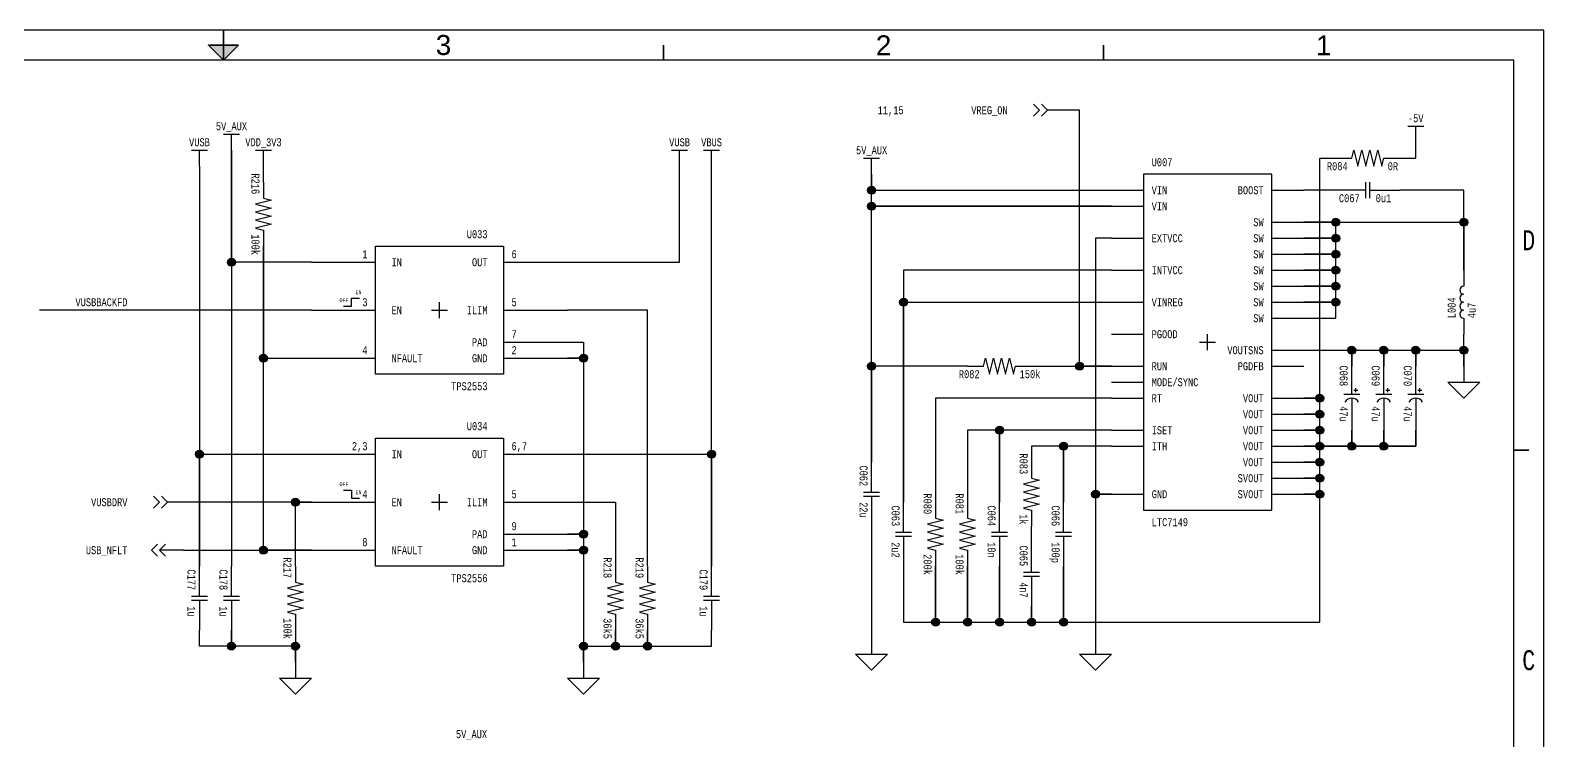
# Paper-space layout '10' of a CAD drawing. Header units: inches. Extents: x 0.2 to 16.8, y 0.2 to 10.8.
# Drawn here: x 7.29 to 16.75, y 6.31 to 10.75 of the extents above; entities that cross this region are included whole.
import ezdxf
from ezdxf.enums import TextEntityAlignment as Align

# ---------------------------------------------------------------- set-up
doc = ezdxf.new("R2010")
doc.units = ezdxf.units.IN
doc.header["$MEASUREMENT"] = 0
for name, color, linetype in [('BORDER', 13, 'Continuous'), ('COMPONENT', 14, 'Continuous'), ('SIGNAL', 84, 'Continuous'), ('TEXT', 252, 'Continuous')]:
    doc.layers.add(name, color=color, linetype=linetype)
doc.styles.add('Monotxt_75', font='monotxt.shx', dxfattribs={"width": 0.75})
doc.styles.get("Standard").update_dxf_attribs({"font": 'arial.ttf'})

# ---------------------------------------------------------------- blocks, each defined once
blk = doc.blocks.new('ANSI B Frame')
at = {"layer": 'BORDER', "lineweight": 35}
h = blk.add_hatch(color=256, dxfattribs=at)
h.dxf.hatch_style = 1
h.paths.add_polyline_path([(8.59375, 10.65625), (8.5, 10.65625), (8.5, 10.5625)])
h.paths.add_polyline_path([(8.5, 10.5625), (8.5, 10.65625), (8.40625, 10.65625)])
at = {"layer": 'BORDER'}
for points in [[(0.25, 0.25), (16.75, 0.25), (16.75, 10.75), (0.25, 10.75)], [(0.4375, 0.4375), (16.5625, 0.4375), (16.5625, 10.5625), (0.4375, 10.5625)]]:
    blk.add_lwpolyline(points, close=True, dxfattribs=at)
at = {"layer": 'BORDER', "lineweight": 35}
for points in [[(8.5, 10.5625), (8.5, 10.75)], [(11.25, 10.65625), (11.25, 10.5625)], [(14, 10.65625), (14, 10.5625)], [(16.65625, 8.125), (16.5625, 8.125)]]:
    blk.add_lwpolyline(points, dxfattribs=at)
blk.add_lwpolyline([(8.5, 10.5625), (8.59375, 10.65625), (8.40625, 10.65625)], close=True, dxfattribs=at)
at = {"layer": 'BORDER', "style": 'Monotxt_75', "width": 0.75}
for s, p in [('D', (16.65625, 9.4375)), ('C', (16.65625, 6.8125))]:
    blk.add_text(s, height=0.125, dxfattribs=at).set_placement(p, align=Align.MIDDLE_CENTER)
at = {"layer": 'BORDER', "flags": 8}
for tag, p in [('ZN6', (1.625, 10.65787)), ('ZN5', (4.375, 10.66009)), ('ZN4', (7.125, 10.65625)), ('ZN3', (9.875, 10.65796)), ('ZN2', (12.625, 10.65574)), ('ZN1', (15.375, 10.65574)), ('ZN6', (1.625, 0.34375)), ('ZN5', (4.375, 0.34375)), ('ZN4', (7.125, 0.34375)), ('ZN3', (9.875, 0.34375)), ('ZN2', (12.625, 0.34375)), ('ZN1', (15.375, 0.34375))]:
    blk.add_attdef(tag, text='', height=0.125, dxfattribs=at).set_placement(p, align=Align.MIDDLE_CENTER)
at = {"layer": 'TEXT', "style": 'Monotxt_75', "width": 0.75, "flags": 8}
for tag, height, p in [('DESRP', 0.0625, (13.625, 1)), ('DWG_NO', 0.1875, (13.9625, 0.7125))]:
    blk.add_attdef(tag, text='', height=height, dxfattribs=at).set_placement(p, align=Align.MIDDLE_LEFT)
for tag, height, p in [('SHTSZ', 0.1875, (13.7375, 0.7125)), ('REV', 0.1875, (16.4125, 0.7125)), ('SCALE', 0.0625, (14.15625, 0.5)), ('REVDATE', 0.0625, (15.11875, 0.5)), ('CURRSHT', 0.0625, (16.0625, 0.5)), ('LASTSHT', 0.0625, (16.4375, 0.5))]:
    blk.add_attdef(tag, text='', height=height, dxfattribs=at).set_placement(p, align=Align.MIDDLE_CENTER)
blk = doc.blocks.new('SUPPLY_BUS')
for points in [[(0, 0), (0.05, 0)], [(0.05, 0.025), (0.05, -0.025)]]:
    blk.add_lwpolyline(points)
blk = doc.blocks.new('RES')
blk.add_lwpolyline([(-0.2, 0), (-0.1, 0), (-0.0875, 0.05), (-0.0625, -0.05), (-0.0375, 0.05), (-0.0125, -0.05), (0.0125, 0.05), (0.0375, -0.05), (0.0625, 0.05), (0.0875, -0.05), (0.1, 0), (0.2, 0)])
at = {"layer": 'TEXT', "style": 'Monotxt_75', "width": 0.75, "flags": 8}
blk.add_attdef('REFID', text='', height=0.05, dxfattribs=at).set_placement((-0.125, -0.025), align=Align.TOP_RIGHT)
blk.add_attdef('VALUE', text='', height=0.05, dxfattribs=at).set_placement((0.125, -0.025), align=Align.TOP_LEFT)
blk = doc.blocks.new('CAP')
for points in [[(0, 0.0125), (0, 0.2)], [(-0.05, 0.0125), (0.05, 0.0125)], [(-0.05, -0.0125), (0.05, -0.0125)], [(0, -0.0125), (0, -0.2)]]:
    blk.add_lwpolyline(points)
at = {"layer": 'TEXT', "style": 'Monotxt_75', "width": 0.75, "flags": 8}
blk.add_attdef('REFID', text='', height=0.05, rotation=270, dxfattribs=at).set_placement((-0.025, 0.05), align=Align.TOP_RIGHT)
blk.add_attdef('VALUE', text='', height=0.05, rotation=270, dxfattribs=at).set_placement((-0.025, -0.05), align=Align.TOP_LEFT)
blk = doc.blocks.new('FLOAT_GND')
blk.add_lwpolyline([(0, 0), (0, -0.05)])
blk.add_lwpolyline([(-0.05, -0.05), (0.05, -0.05), (0, -0.1)], close=True)
blk = doc.blocks.new('TPS2556_57')
blk.add_lwpolyline([(-0.4, 0.4), (0.4, 0.4), (0.4, -0.4), (-0.4, -0.4)], close=True)
for points in [[(-0.8, 0.3), (-0.4, 0.3)], [(0.4, 0.3), (0.8, 0.3)], [(-0.8, 0), (-0.4, 0)], [(0.4, 0), (0.8, 0)], [(0.4, -0.2), (0.8, -0.2)], [(-0.8, -0.3), (-0.4, -0.3)], [(0.4, -0.3), (0.8, -0.3)]]:
    blk.add_lwpolyline(points)
at = {"color": 7}
for points in [[(-0.05, 0), (0, 0), (0, 0.05)], [(0, -0.05), (0, 0), (0.05, 0)]]:
    blk.add_lwpolyline(points, dxfattribs=at)
at = {"layer": 'TEXT', "style": 'Monotxt_75', "width": 0.75}
for s, p in [('2,3', (-0.45, 0.325)), ('4', (-0.45, 0.025)), ('8', (-0.45, -0.275))]:
    blk.add_text(s, height=0.05, dxfattribs=at).set_placement(p, align=Align.RIGHT)
for s, p in [('IN', (-0.3, 0.3)), ('EN', (-0.3, 0)), ('NFAULT', (-0.3, -0.3))]:
    blk.add_text(s, height=0.05, dxfattribs=at).set_placement(p, align=Align.MIDDLE_LEFT)
for s, p in [('OUT', (0.3, 0.3)), ('ILIM', (0.3, 0)), ('PAD', (0.3, -0.2)), ('GND', (0.3, -0.3))]:
    blk.add_text(s, height=0.05, dxfattribs=at).set_placement(p, align=Align.MIDDLE_RIGHT)
for s, p in [('6,7', (0.45, 0.325)), ('5', (0.45, 0.025)), ('9', (0.45, -0.175)), ('1', (0.45, -0.275))]:
    blk.add_text(s, height=0.05, dxfattribs=at).set_placement(p)
at = {"layer": 'TEXT', "style": 'Monotxt_75', "width": 0.75, "flags": 8}
blk.add_attdef('REFID', text='', height=0.05, dxfattribs=at).set_placement((0.3, 0.45), align=Align.RIGHT)
blk.add_attdef('MFGPN', text='', height=0.05, dxfattribs=at).set_placement((0.3, -0.45), align=Align.TOP_RIGHT)
blk = doc.blocks.new('TPS2552_53')
blk.add_lwpolyline([(-0.4, 0.4), (0.4, 0.4), (0.4, -0.4), (-0.4, -0.4)], close=True)
for points in [[(-0.8, 0.3), (-0.4, 0.3)], [(0.4, 0.3), (0.8, 0.3)], [(-0.8, 0), (-0.4, 0)], [(0.4, 0), (0.8, 0)], [(0.4, -0.2), (0.8, -0.2)], [(-0.8, -0.3), (-0.4, -0.3)], [(0.4, -0.3), (0.8, -0.3)]]:
    blk.add_lwpolyline(points)
at = {"color": 7}
for points in [[(-0.05, 0), (0, 0), (0, 0.05)], [(0, -0.05), (0, 0), (0.05, 0)]]:
    blk.add_lwpolyline(points, dxfattribs=at)
at = {"layer": 'TEXT', "style": 'Monotxt_75', "width": 0.75}
for s, p in [('1', (-0.45, 0.325)), ('3', (-0.45, 0.025)), ('4', (-0.45, -0.275))]:
    blk.add_text(s, height=0.05, dxfattribs=at).set_placement(p, align=Align.RIGHT)
for s, p in [('IN', (-0.3, 0.3)), ('EN', (-0.3, 0)), ('NFAULT', (-0.3, -0.3))]:
    blk.add_text(s, height=0.05, dxfattribs=at).set_placement(p, align=Align.MIDDLE_LEFT)
for s, p in [('OUT', (0.3, 0.3)), ('ILIM', (0.3, 0)), ('PAD', (0.3, -0.2)), ('GND', (0.3, -0.3))]:
    blk.add_text(s, height=0.05, dxfattribs=at).set_placement(p, align=Align.MIDDLE_RIGHT)
for s, p in [('6', (0.45, 0.325)), ('5', (0.45, 0.025)), ('7', (0.45, -0.175)), ('2', (0.45, -0.275))]:
    blk.add_text(s, height=0.05, dxfattribs=at).set_placement(p)
at = {"layer": 'TEXT', "style": 'Monotxt_75', "width": 0.75, "flags": 8}
blk.add_attdef('REFID', text='', height=0.05, dxfattribs=at).set_placement((0.3, 0.45), align=Align.RIGHT)
blk.add_attdef('MFGPN', text='', height=0.05, dxfattribs=at).set_placement((0.3, -0.45), align=Align.TOP_RIGHT)
blk = doc.blocks.new('TO_CONN')
for points in [[(0, 0), (0.075, 0)], [(0.05625, 0.01875), (0.075, 0), (0.05625, -0.01875)], [(0.08125, 0.01875), (0.1, 0), (0.08125, -0.01875)]]:
    blk.add_lwpolyline(points)
blk = doc.blocks.new('CONNECT')
blk.add_hatch(color=256).paths.add_polyline_path([(0.0125, 0, 1), (-0.0125, 0, 1)])
blk.add_circle((0, 0), 0.0125)
blk = doc.blocks.new('FROM_CONN')
for points in [[(0, 0), (0.05, 0)], [(0.06875, 0.01875), (0.05, 0), (0.06875, -0.01875)], [(0.09375, 0.01875), (0.075, 0), (0.09375, -0.01875)]]:
    blk.add_lwpolyline(points)
blk = doc.blocks.new('LTC7149')
blk.add_lwpolyline([(-0.4, -1.05), (0.4, -1.05), (0.4, 1.05), (-0.4, 1.05)], close=True)
for points in [[(-0.6, 0.95), (-0.4, 0.95)], [(0.4, 0.95), (0.6, 0.95)], [(-0.6, 0.85), (-0.4, 0.85)], [(0.4, 0.75), (0.6, 0.75)], [(-0.6, 0.65), (-0.4, 0.65)], [(0.4, 0.65), (0.6, 0.65)], [(0.4, 0.55), (0.6, 0.55)], [(-0.6, 0.45), (-0.4, 0.45)], [(0.4, 0.45), (0.6, 0.45)], [(0.4, 0.35), (0.6, 0.35)], [(-0.6, 0.25), (-0.4, 0.25)], [(0.4, 0.25), (0.6, 0.25)], [(0.4, 0.15), (0.6, 0.15)], [(-0.6, 0.05), (-0.4, 0.05)], [(0.4, -0.05), (0.6, -0.05)], [(-0.6, -0.15), (-0.4, -0.15)], [(0.4, -0.15), (0.6, -0.15)], [(-0.6, -0.25), (-0.4, -0.25)], [(-0.6, -0.35), (-0.4, -0.35)], [(0.4, -0.35), (0.6, -0.35)], [(0.4, -0.45), (0.6, -0.45)], [(-0.6, -0.55), (-0.4, -0.55)], [(0.4, -0.55), (0.6, -0.55)], [(-0.6, -0.65), (-0.4, -0.65)], [(0.4, -0.65), (0.6, -0.65)], [(0.4, -0.75), (0.6, -0.75)], [(0.4, -0.85), (0.6, -0.85)], [(-0.6, -0.95), (-0.4, -0.95)], [(0.4, -0.95), (0.6, -0.95)]]:
    blk.add_lwpolyline(points)
at = {"color": 7}
for points in [[(-0.05, 0), (0, 0), (0, 0.05)], [(0, -0.05), (0, 0), (0.05, 0)]]:
    blk.add_lwpolyline(points, dxfattribs=at)
at = {"layer": 'TEXT', "style": 'Monotxt_75', "width": 0.75}
for s, p in [('VIN', (-0.35, 0.95)), ('VIN', (-0.35, 0.85)), ('EXTVCC', (-0.35, 0.65)), ('INTVCC', (-0.35, 0.45)), ('VINREG', (-0.35, 0.25)), ('PGOOD', (-0.35, 0.05)), ('RUN', (-0.35, -0.15)), ('MODE/SYNC', (-0.35, -0.25)), ('RT', (-0.35, -0.35)), ('ISET', (-0.35, -0.55)), ('ITH', (-0.35, -0.65)), ('GND', (-0.35, -0.95))]:
    blk.add_text(s, height=0.05, dxfattribs=at).set_placement(p, align=Align.MIDDLE_LEFT)
for s, p in [('BOOST', (0.35, 0.95)), ('SW', (0.35, 0.75)), ('SW', (0.35, 0.65)), ('SW', (0.35, 0.55)), ('SW', (0.35, 0.45)), ('SW', (0.35, 0.35)), ('SW', (0.35, 0.25)), ('SW', (0.35, 0.15)), ('VOUTSNS', (0.35, -0.05)), ('PGDFB', (0.35, -0.15)), ('VOUT', (0.35, -0.35)), ('VOUT', (0.35, -0.45)), ('VOUT', (0.35, -0.55)), ('VOUT', (0.35, -0.65)), ('VOUT', (0.35, -0.75)), ('SVOUT', (0.35, -0.85)), ('SVOUT', (0.35, -0.95))]:
    blk.add_text(s, height=0.05, dxfattribs=at).set_placement(p, align=Align.MIDDLE_RIGHT)
blk.add_text('LTC7149', height=0.05, dxfattribs=at).set_placement((-0.35, -1.1), align=Align.TOP_LEFT)
at = {"layer": 'TEXT', "style": 'Monotxt_75', "width": 0.75, "flags": 8}
for tag, p in [('REFNO', (-0.35, 1.1)), ('BST', (0.45, 0.975)), ('SW1', (0.45, 0.775)), ('SW2', (0.45, 0.675)), ('SW3', (0.45, 0.575)), ('SW4', (0.45, 0.475)), ('SW5', (0.45, 0.375)), ('SW6', (0.45, 0.275)), ('SW7', (0.45, 0.175)), ('VOS', (0.45, -0.025)), ('PGFB', (0.45, -0.125)), ('VO1', (0.45, -0.325)), ('VO2', (0.45, -0.425)), ('VO3', (0.45, -0.525)), ('VO4', (0.45, -0.625)), ('VO5', (0.45, -0.725)), ('SVO1', (0.45, -0.825)), ('SVO2', (0.45, -0.925))]:
    blk.add_attdef(tag, p, '', height=0.05, dxfattribs=at)
for tag, p in [('VIN1', (-0.45, 0.975)), ('VIN2', (-0.45, 0.875)), ('EVCC', (-0.45, 0.675)), ('IVCC', (-0.45, 0.475)), ('VIRG', (-0.45, 0.275)), ('PGD', (-0.45, 0.075)), ('RUN', (-0.45, -0.125)), ('M_S', (-0.45, -0.225)), ('RT', (-0.45, -0.325)), ('ISET', (-0.45, -0.525)), ('ITH', (-0.45, -0.625)), ('GND', (-0.45, -0.925))]:
    blk.add_attdef(tag, text='', height=0.05, dxfattribs=at).set_placement(p, align=Align.RIGHT)
blk = doc.blocks.new('IND')
blk.add_lwpolyline([(0.2, 0), (0.1, 0, 1), (0.05, 0, 1), (0, 0, 1), (-0.05, 0, 1), (-0.1, 0), (-0.2, 0)], format="xyb")
at = {"layer": 'TEXT', "style": 'Monotxt_75', "width": 0.75, "flags": 8}
blk.add_attdef('REFID', (-0.1, 0.05), '', height=0.05, dxfattribs=at)
blk.add_attdef('VALUE', text='', height=0.05, dxfattribs=at).set_placement((-0.1, -0.025), align=Align.TOP_LEFT)
blk = doc.blocks.new('CAP_POL')
for points in [[(0, 0.025), (0, 0.2)], [(-0.05, 0.025), (0.05, 0.025)], [(0, 0), (0, -0.2)], [(0.0125, 0.05), (0.0375, 0.05)], [(0.025, 0.0375), (0.025, 0.0625)]]:
    blk.add_lwpolyline(points)
blk.add_arc((0, -0.05), 0.05, 30, 150)
at = {"layer": 'TEXT', "style": 'Monotxt_75', "width": 0.75, "flags": 8}
blk.add_attdef('REFID', text='', height=0.05, rotation=270, dxfattribs=at).set_placement((-0.025, 0.075), align=Align.TOP_RIGHT)
blk.add_attdef('VALUE', text='', height=0.05, rotation=270, dxfattribs=at).set_placement((-0.025, -0.05), align=Align.TOP_LEFT)

psp = doc.layouts.new('10')

# ---------------------------------------------------------------- linework, layer by layer
for points in [[(9.25, 9.025), (9.3, 9.025), (9.3, 9.075), (9.35, 9.075)], [(9.25, 7.875), (9.3, 7.875), (9.3, 7.825), (9.35, 7.825)]]:
    psp.add_lwpolyline(points)
at = {"layer": 'SIGNAL'}
for points in [[(13.55, 8.65), (14.05, 8.65), (13.85, 8.65), (13.85, 10.25), (13.75, 10.25)], [(15.85, 9.95), (15.95, 9.95), (15.95, 10.05)], [(9.05, 9.3), (8.55, 9.3), (8.55, 10), (8.55, 7.4)], [(12.75, 7.4), (12.75, 7.05), (12.95, 7.05), (12.95, 7.4), (12.95, 7.075), (12.975, 7.05), (13.15, 7.05), (13.15, 7.4), (13.15, 7.075), (13.175, 7.05), (13.35, 7.05), (13.35, 7.4), (13.35, 7.075), (13.375, 7.05), (13.55, 7.05), (13.55, 7.15), (13.55, 7.075), (13.575, 7.05), (13.75, 7.05), (13.75, 7.4), (13.75, 7.075), (13.775, 7.05), (15.35, 7.05), (15.35, 7.85), (15.25, 7.85), (15.325, 7.85), (15.35, 7.875), (15.35, 7.95), (15.25, 7.95), (15.325, 7.95), (15.35, 7.975), (15.35, 8.05), (15.25, 8.05), (15.325, 8.05), (15.35, 8.075), (15.35, 8.15), (15.25, 8.15), (15.95, 8.15), (15.95, 8.25), (15.95, 8.15), (15.75, 8.15), (15.75, 8.25), (15.75, 8.175), (15.725, 8.15), (15.55, 8.15), (15.55, 8.25), (15.55, 8.175), (15.525, 8.15), (15.375, 8.15), (15.35, 8.175), (15.35, 8.25), (15.25, 8.25), (15.325, 8.25), (15.35, 8.275), (15.35, 8.35), (15.25, 8.35), (15.325, 8.35), (15.35, 8.375), (15.35, 8.45), (15.25, 8.45), (15.325, 8.45), (15.35, 8.475), (15.35, 9.95), (15.45, 9.95)], [(8.35, 9.9), (8.35, 7.4), (8.35, 8.1), (9.05, 8.1)], [(8.75, 9.8), (8.75, 9.9)], [(10.65, 9.3), (11.35, 9.3), (11.35, 9.9)], [(10.65, 8.1), (11.55, 8.1), (11.55, 7.4), (11.55, 9.9)], [(13.15, 8.65), (12.55, 8.65), (12.55, 8.05), (12.55, 9.625), (12.575, 9.65), (14.05, 9.65), (12.55, 9.65), (12.55, 9.85), (12.55, 9.75), (14.05, 9.75)], [(15.25, 8.95), (15.45, 8.95), (15.45, 9.05), (15.25, 9.05), (15.425, 9.05), (15.45, 9.075), (15.45, 9.15), (15.25, 9.15), (15.425, 9.15), (15.45, 9.175), (15.45, 9.25), (15.25, 9.25), (15.425, 9.25), (15.45, 9.275), (15.45, 9.35), (15.25, 9.35), (15.425, 9.35), (15.45, 9.375), (15.45, 9.45), (15.25, 9.45), (15.425, 9.45), (15.45, 9.475), (15.45, 9.55), (15.25, 9.55), (16.25, 9.55), (16.25, 9.25), (16.25, 9.75), (15.85, 9.75)], [(15.45, 9.75), (15.25, 9.75)], [(8.25, 7.5), (9.05, 7.5), (8.75, 7.5), (8.75, 9.4), (8.75, 8.7), (9.05, 8.7)], [(14.05, 9.45), (13.95, 9.45), (13.95, 7.85), (14.05, 7.85), (13.975, 7.85), (13.95, 7.825), (13.95, 6.95)], [(14.05, 9.25), (12.75, 9.25), (12.75, 7.8), (12.75, 9.05), (14.05, 9.05)], [(9.05, 9), (7.35, 9)], [(11.15, 7.4), (11.15, 9), (10.65, 9)], [(10.65, 8.8), (10.75, 8.8), (10.75, 8.7), (10.65, 8.7), (10.725, 8.7), (10.75, 8.675), (10.75, 7.6), (10.65, 7.6), (10.725, 7.6), (10.75, 7.575), (10.75, 7.5), (10.65, 7.5), (10.725, 7.5), (10.75, 7.475), (10.75, 6.8), (10.75, 6.9), (10.95, 6.9), (10.95, 7), (10.95, 6.925), (10.975, 6.9), (11.15, 6.9), (11.15, 7), (11.15, 6.925), (11.175, 6.9), (11.55, 6.9), (11.55, 7)], [(15.25, 8.75), (15.55, 8.75), (15.55, 8.65), (15.55, 8.725), (15.575, 8.75), (15.75, 8.75), (15.75, 8.65), (15.75, 8.725), (15.775, 8.75), (15.95, 8.75), (15.95, 8.65), (15.95, 8.725), (15.975, 8.75), (16.25, 8.75), (16.25, 8.65), (16.25, 8.85)], [(14.05, 8.45), (12.95, 8.45), (12.95, 7.8)], [(14.05, 8.25), (13.35, 8.25), (13.35, 7.8), (13.35, 8.225), (13.325, 8.25), (13.15, 8.25), (13.15, 7.8)], [(14.05, 8.15), (13.75, 8.15), (13.75, 7.8), (13.75, 8.125), (13.725, 8.15), (13.55, 8.15), (13.55, 8.05)], [(8.95, 7.4), (8.95, 7.8), (9.05, 7.8), (8.25, 7.8)], [(10.65, 7.8), (10.95, 7.8), (10.95, 7.4)], [(12.55, 7.65), (12.55, 6.95)], [(13.55, 7.55), (13.55, 7.65)], [(8.95, 7), (8.95, 6.8), (8.95, 6.9), (8.55, 6.9), (8.55, 7), (8.55, 6.925), (8.525, 6.9), (8.35, 6.9), (8.35, 7)]]:
    psp.add_lwpolyline(points, dxfattribs=at)

# ---------------------------------------------------------------- block references
ref = psp.add_blockref('ANSI B Frame', (0, 0))
ref.add_attrib('ZN1', '1', dxfattribs={"layer": 'BORDER', "height": 0.125}).set_placement((15.375, 10.65574), align=Align.MIDDLE_CENTER)
ref.add_attrib('ZN2', '2', dxfattribs={"layer": 'BORDER', "height": 0.125}).set_placement((12.625, 10.65574), align=Align.MIDDLE_CENTER)
ref.add_attrib('ZN3', '3', dxfattribs={"layer": 'BORDER', "height": 0.125}).set_placement((9.875, 10.65796), align=Align.MIDDLE_CENTER)
at = {"layer": 'COMPONENT', "xscale": 2, "yscale": 2, "zscale": 2}
for name, p, rotation in [('FROM_CONN', (13.75, 10.25), 180), ('SUPPLY_BUS', (15.95, 10.05), 90), ('SUPPLY_BUS', (8.55, 10), 90), ('SUPPLY_BUS', (8.35, 9.9), 90), ('SUPPLY_BUS', (8.75, 9.9), 90), ('SUPPLY_BUS', (11.35, 9.9), 90), ('SUPPLY_BUS', (11.55, 9.9), 90), ('SUPPLY_BUS', (12.55, 9.85), 90), ('FROM_CONN', (8.25, 7.8), 180), ('TO_CONN', (8.25, 7.5), 180)]:
    psp.add_blockref(name, p, dxfattribs=dict(at, rotation=rotation))
at = {"layer": 'COMPONENT'}
ref = psp.add_blockref('LTC7149', (14.65, 8.8), dxfattribs=at)
ref.add_attrib('REFNO', 'U007', (14.3, 9.9), dxfattribs={"layer": 'TEXT', "height": 0.05, "style": 'Monotxt_75', "width": 0.75})
for name, p, values in [('RES', (15.65, 9.95), {'REFID': 'R084', 'VALUE': '0R'}), ('RES', (13.35, 8.65), {'REFID': 'R082', 'VALUE': '150k'}), ('CAP_POL', (15.55, 8.45), {'REFID': 'C068', 'VALUE': '47u'}), ('CAP_POL', (15.75, 8.45), {'REFID': 'C069', 'VALUE': '47u'}), ('CAP_POL', (15.95, 8.45), {'REFID': 'C070', 'VALUE': '47u'})]:
    psp.add_blockref(name, p, dxfattribs=at).add_auto_attribs(values)
at = {"layer": 'COMPONENT', "rotation": 270}
for p, values in [((8.75, 9.6), {'REFID': 'R216', 'VALUE': '100k'}), ((13.55, 7.85), {'REFID': 'R083', 'VALUE': '1k'}), ((12.95, 7.6), {'REFID': 'R080', 'VALUE': '200k'}), ((13.15, 7.6), {'REFID': 'R081', 'VALUE': '100k'}), ((8.95, 7.2), {'REFID': 'R217', 'VALUE': '100k'}), ((10.95, 7.2), {'REFID': 'R218', 'VALUE': '36k5'}), ((11.15, 7.2), {'REFID': 'R219', 'VALUE': '36k5'})]:
    psp.add_blockref('RES', p, dxfattribs=at).add_auto_attribs(values)
at = {"layer": 'COMPONENT'}
ref = psp.add_blockref('CAP', (15.65, 9.75), dxfattribs=dict(at, rotation=90))
ref.add_attrib('REFID', 'C067', dxfattribs={"layer": 'TEXT', "height": 0.05, "style": 'Monotxt_75', "width": 0.75}).set_placement((15.6, 9.725), align=Align.TOP_RIGHT)
ref.add_attrib('VALUE', '0u1', dxfattribs={"layer": 'TEXT', "height": 0.05, "style": 'Monotxt_75', "width": 0.75}).set_placement((15.7, 9.725), align=Align.TOP_LEFT)
ref = psp.add_blockref('TPS2552_53', (9.85, 9), dxfattribs=at)
ref.add_attrib('REFID', 'U033', dxfattribs={"layer": 'TEXT', "height": 0.05, "style": 'Monotxt_75', "width": 0.75}).set_placement((10.15, 9.45), align=Align.RIGHT)
ref.add_attrib('MFGPN', 'TPS2553', dxfattribs={"layer": 'TEXT', "height": 0.05, "style": 'Monotxt_75', "width": 0.75}).set_placement((10.15, 8.55), align=Align.TOP_RIGHT)
ref = psp.add_blockref('IND', (16.25, 9.05), dxfattribs=dict(at, rotation=90))
ref.add_attrib('REFID', 'L004', (16.2, 8.95), dxfattribs={"layer": 'TEXT', "height": 0.05, "rotation": 90, "style": 'Monotxt_75', "width": 0.75})
ref.add_attrib('VALUE', '4u7', dxfattribs={"layer": 'TEXT', "height": 0.05, "rotation": 90, "style": 'Monotxt_75', "width": 0.75}).set_placement((16.275, 8.95), align=Align.TOP_LEFT)
at = {"layer": 'COMPONENT', "xscale": 2, "yscale": 2, "zscale": 2}
for p in [(16.25, 8.65), (12.55, 6.95), (13.95, 6.95), (8.95, 6.8), (10.75, 6.8)]:
    psp.add_blockref('FLOAT_GND', p, dxfattribs=at)
at = {"layer": 'COMPONENT'}
ref = psp.add_blockref('TPS2556_57', (9.85, 7.8), dxfattribs=at)
ref.add_attrib('REFID', 'U034', dxfattribs={"layer": 'TEXT', "height": 0.05, "style": 'Monotxt_75', "width": 0.75}).set_placement((10.15, 8.25), align=Align.RIGHT)
ref.add_attrib('MFGPN', 'TPS2556', dxfattribs={"layer": 'TEXT', "height": 0.05, "style": 'Monotxt_75', "width": 0.75}).set_placement((10.15, 7.35), align=Align.TOP_RIGHT)
ref = psp.add_blockref('CAP', (12.55, 7.85), dxfattribs=at)
ref.add_attrib('REFID', 'C062', dxfattribs={"layer": 'TEXT', "height": 0.05, "rotation": 270, "style": 'Monotxt_75', "width": 0.75}).set_placement((12.525, 7.9), align=Align.TOP_RIGHT)
ref.add_attrib('VALUE', '22u', dxfattribs={"layer": 'TEXT', "height": 0.05, "rotation": 270, "style": 'Monotxt_75', "width": 0.75}).set_placement((12.525, 7.8), align=Align.TOP_LEFT)
ref = psp.add_blockref('CAP', (12.75, 7.6), dxfattribs=at)
ref.add_attrib('REFID', 'C063', dxfattribs={"layer": 'TEXT', "height": 0.05, "rotation": 270, "style": 'Monotxt_75', "width": 0.75}).set_placement((12.725, 7.65), align=Align.TOP_RIGHT)
ref.add_attrib('VALUE', '2u2', dxfattribs={"layer": 'TEXT', "height": 0.05, "rotation": 270, "style": 'Monotxt_75', "width": 0.75}).set_placement((12.725, 7.55), align=Align.TOP_LEFT)
ref = psp.add_blockref('CAP', (13.35, 7.6), dxfattribs=at)
ref.add_attrib('REFID', 'C064', dxfattribs={"layer": 'TEXT', "height": 0.05, "rotation": 270, "style": 'Monotxt_75', "width": 0.75}).set_placement((13.325, 7.65), align=Align.TOP_RIGHT)
ref.add_attrib('VALUE', '10n', dxfattribs={"layer": 'TEXT', "height": 0.05, "rotation": 270, "style": 'Monotxt_75', "width": 0.75}).set_placement((13.325, 7.55), align=Align.TOP_LEFT)
ref = psp.add_blockref('CAP', (13.75, 7.6), dxfattribs=at)
ref.add_attrib('REFID', 'C066', dxfattribs={"layer": 'TEXT', "height": 0.05, "rotation": 270, "style": 'Monotxt_75', "width": 0.75}).set_placement((13.725, 7.65), align=Align.TOP_RIGHT)
ref.add_attrib('VALUE', '100p', dxfattribs={"layer": 'TEXT', "height": 0.05, "rotation": 270, "style": 'Monotxt_75', "width": 0.75}).set_placement((13.725, 7.55), align=Align.TOP_LEFT)
ref = psp.add_blockref('CAP', (13.55, 7.35), dxfattribs=at)
ref.add_attrib('REFID', 'C065', dxfattribs={"layer": 'TEXT', "height": 0.05, "rotation": 270, "style": 'Monotxt_75', "width": 0.75}).set_placement((13.525, 7.4), align=Align.TOP_RIGHT)
ref.add_attrib('VALUE', '4n7', dxfattribs={"layer": 'TEXT', "height": 0.05, "rotation": 270, "style": 'Monotxt_75', "width": 0.75}).set_placement((13.525, 7.3), align=Align.TOP_LEFT)
ref = psp.add_blockref('CAP', (8.35, 7.2), dxfattribs=at)
ref.add_attrib('REFID', 'C177', dxfattribs={"layer": 'TEXT', "height": 0.05, "rotation": 270, "style": 'Monotxt_75', "width": 0.75}).set_placement((8.325, 7.25), align=Align.TOP_RIGHT)
ref.add_attrib('VALUE', '1u', dxfattribs={"layer": 'TEXT', "height": 0.05, "rotation": 270, "style": 'Monotxt_75', "width": 0.75}).set_placement((8.325, 7.15), align=Align.TOP_LEFT)
ref = psp.add_blockref('CAP', (8.55, 7.2), dxfattribs=at)
ref.add_attrib('REFID', 'C178', dxfattribs={"layer": 'TEXT', "height": 0.05, "rotation": 270, "style": 'Monotxt_75', "width": 0.75}).set_placement((8.525, 7.25), align=Align.TOP_RIGHT)
ref.add_attrib('VALUE', '1u', dxfattribs={"layer": 'TEXT', "height": 0.05, "rotation": 270, "style": 'Monotxt_75', "width": 0.75}).set_placement((8.525, 7.15), align=Align.TOP_LEFT)
ref = psp.add_blockref('CAP', (11.55, 7.2), dxfattribs=at)
ref.add_attrib('REFID', 'C179', dxfattribs={"layer": 'TEXT', "height": 0.05, "rotation": 270, "style": 'Monotxt_75', "width": 0.75}).set_placement((11.525, 7.25), align=Align.TOP_RIGHT)
ref.add_attrib('VALUE', '1u', dxfattribs={"layer": 'TEXT', "height": 0.05, "rotation": 270, "style": 'Monotxt_75', "width": 0.75}).set_placement((11.525, 7.15), align=Align.TOP_LEFT)
at = {"layer": 'SIGNAL', "xscale": 2, "yscale": 2, "zscale": 2}
for p in [(12.55, 9.75), (12.55, 9.65), (15.45, 9.55), (16.25, 9.55), (15.45, 9.45), (15.45, 9.35), (8.55, 9.3), (15.45, 9.25), (15.45, 9.15), (12.75, 9.05), (15.45, 9.05), (8.75, 8.7), (10.75, 8.7), (15.55, 8.75), (15.75, 8.75), (15.95, 8.75), (16.25, 8.75), (12.55, 8.65), (13.85, 8.65), (15.35, 8.45), (15.35, 8.35), (13.35, 8.25), (15.35, 8.25), (13.75, 8.15), (15.35, 8.15), (15.55, 8.15), (15.75, 8.15), (8.35, 8.1), (11.55, 8.1), (15.35, 8.05), (15.35, 7.95), (13.95, 7.85), (15.35, 7.85), (8.95, 7.8), (10.75, 7.6), (8.75, 7.5), (10.75, 7.5), (12.95, 7.05), (13.15, 7.05), (13.35, 7.05), (13.55, 7.05), (13.75, 7.05), (8.55, 6.9), (8.95, 6.9), (10.75, 6.9), (10.95, 6.9), (11.15, 6.9)]:
    psp.add_blockref('CONNECT', p, dxfattribs=at)

# ---------------------------------------------------------------- texts
at = {"layer": 'TEXT', "style": 'Monotxt_75', "width": 0.75}
for s, p in [('11,15', (12.75, 10.25)), ('VREG_ON', (13.4, 10.25)), ('VUSBBACKFD', (7.9, 9.05)), ('VUSBDRV', (7.9, 7.8)), ('USB_NFLT', (7.9, 7.5))]:
    psp.add_text(s, height=0.05, dxfattribs=at).set_placement(p, align=Align.MIDDLE_RIGHT)
for s, p in [('-5V', (15.95, 10.175)), ('5V_AUX', (8.55, 10.125)), ('VUSB', (8.35, 10.025)), ('VDD_3V3', (8.75, 10.025)), ('VUSB', (11.35, 10.025)), ('VBUS', (11.55, 10.025)), ('5V_AUX', (12.55, 9.975)), ('5V_AUX', (10.05, 6.325))]:
    psp.add_text(s, height=0.05, dxfattribs=at).set_placement(p, align=Align.CENTER)
for s, p in [('EN', (9.325, 9.1)), ('OFF', (9.225, 9.05)), ('OFF', (9.225, 7.9)), ('EN', (9.325, 7.85))]:
    psp.add_text(s, height=0.025, dxfattribs=at).set_placement(p)

doc.saveas('drawing.dxf')
